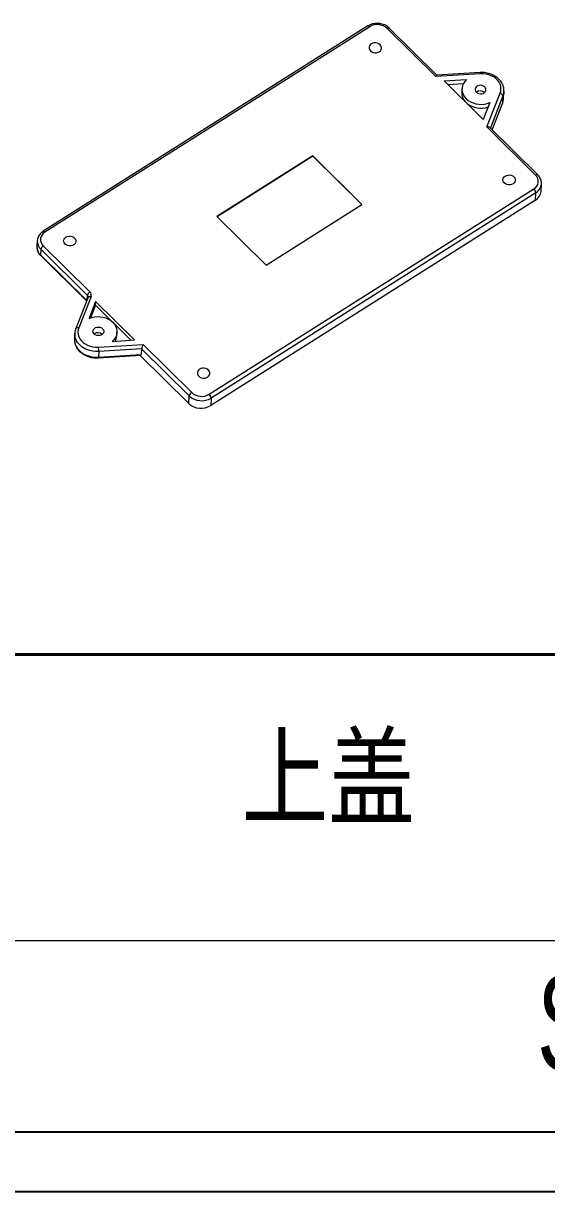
# Model space of a CAD drawing. Header units: inches. Extents: x 1171 to 2510, y 1089 to 1492.
# Drawn here: x 2121.3 to 2205.7, y 1088.5 to 1276.7 of the extents above; entities that cross this region are included whole.
import ezdxf

# ---------------------------------------------------------------- set-up
doc = ezdxf.new("R2010")
doc.units = ezdxf.units.IN
doc.layers.add('文字', color=81, linetype='Continuous')
doc.layers.add('粗实线', color=7, linetype='Continuous', lineweight=30)
doc.layers.add('细实线', color=3, linetype='Continuous', lineweight=9)
doc.styles.add('宋体', font='', dxfattribs={"width": 0.8, "height": 3.5})
doc.styles.add('长仿宋', font='', dxfattribs={"width": 0.7, "height": 4})
doc.styles.get('宋体').set_extended_font_data('SimSun')
doc.styles.get('长仿宋').set_extended_font_data('SimSun')

msp = doc.modelspace()

# ---------------------------------------------------------------- linework, layer by layer
at = {"color": 7, "linetype": 'Continuous', "lineweight": 15}
for p, q in [((2176.859, 1276.275), (2124.515, 1243.194)), ((2177.142, 1276.156), (2124.798, 1243.076)), ((2187.815, 1268.125), (2179.956, 1275.881)), ((2187.99, 1268.334), (2180.291, 1275.933)), ((2194.993, 1268.579), (2187.815, 1268.125)), ((2194.945, 1268.774), (2187.98, 1268.333)), ((2189.17, 1267.413), (2192.765, 1267.64)), ((2195.451, 1261.214), (2189.17, 1267.413)), ((2189.747, 1266.843), (2192.252, 1267.002)), ((2192.018, 1266.181), (2191.986, 1265.572)), ((2196.033, 1260.013), (2198.168, 1265.445)), ((2198.63, 1265.014), (2198.565, 1263.798)), ((2198.719, 1264.5), (2198.783, 1265.716)), ((2198.785, 1265.77), (2198.783, 1265.716)), ((2196.52, 1263.934), (2195.451, 1261.214)), ((2196.894, 1259.546), (2198.565, 1263.798)), ((2203.892, 1252.257), (2196.033, 1260.013)), ((2204.227, 1252.309), (2196.52, 1259.915)), ((2167.97, 1255.346), (2152.518, 1245.581)), ((2167.967, 1255.285), (2152.554, 1245.545)), ((2167.967, 1255.285), (2167.97, 1255.346)), ((2175.856, 1247.499), (2167.967, 1255.285)), ((2175.896, 1247.524), (2167.97, 1255.346)), ((2151.271, 1216.948), (2203.615, 1250.029)), ((2204.763, 1249.628), (2204.827, 1250.844)), ((2203.852, 1248.195), (2151.508, 1215.114)), ((2203.916, 1249.412), (2151.572, 1216.331)), ((2203.852, 1248.195), (2203.916, 1249.412)), ((2160.444, 1237.758), (2175.896, 1247.524)), ((2152.518, 1245.581), (2160.444, 1237.758)), ((2123.554, 1241.652), (2123.506, 1240.74)), ((2124.119, 1240.299), (2124.071, 1239.387)), ((2131.636, 1232.88), (2124.119, 1240.299)), ((2124.521, 1240.847), (2132.039, 1233.428)), ((2124.106, 1239.275), (2131.506, 1231.971)), ((2132.221, 1232.686), (2130.245, 1227.659)), ((2131.74, 1232.565), (2129.764, 1227.538)), ((2132.963, 1231.891), (2131.893, 1229.17)), ((2132.931, 1231.282), (2132.138, 1229.267)), ((2132.931, 1231.282), (2132.963, 1231.891)), ((2135.54, 1228.706), (2132.931, 1231.282)), ((2139.244, 1225.691), (2132.963, 1231.891)), ((2138.634, 1225.653), (2135.875, 1228.376)), ((2136.363, 1226.315), (2136.395, 1226.924)), ((2129.598, 1226.78), (2129.55, 1225.867)), ((2129.596, 1226.726), (2129.598, 1226.78)), ((2135.649, 1225.464), (2139.244, 1225.691)), ((2133.388, 1222.81), (2140.232, 1223.243)), ((2133.456, 1223.825), (2133.408, 1222.913)), ((2133.408, 1222.913), (2140.319, 1223.35)), ((2133.421, 1224.525), (2140.599, 1224.979)), ((2140.367, 1224.263), (2133.456, 1223.825)), ((2147.991, 1215.458), (2140.111, 1223.235)), ((2140.367, 1224.263), (2140.319, 1223.35)), ((2148.055, 1216.675), (2140.367, 1224.263)), ((2140.599, 1224.979), (2148.458, 1217.223)), ((2147.991, 1215.458), (2148.055, 1216.675)), ((2151.572, 1216.331), (2151.508, 1215.114))]:
    msp.add_line(p, q, dxfattribs=at)
at = {"color": 8, "linetype": 'Continuous', "lineweight": 15}
for p, q in [((2198.63, 1265.014), (2196.596, 1259.84)), ((2124.071, 1239.387), (2131.528, 1232.027)), ((2131.601, 1232.213), (2131.636, 1232.88))]:
    msp.add_line(p, q, dxfattribs=at)
for p, q in [((1803.138, 1098.126), (2349.885, 1098.126)), ((1788.359, 1088.511), (2359.5, 1088.511))]:
    msp.add_line(p, q)
at = {"color": 8, "linetype": 'Continuous', "lineweight": 15, "flags": 128}
for points in [[(2177.142, 1276.156), (2177.08, 1276.212), (2177.02, 1276.253), (2176.964, 1276.279), (2176.914, 1276.289), (2176.872, 1276.281), (2176.859, 1276.275)], [(2179.956, 1275.881), (2180.031, 1275.923), (2180.102, 1275.952), (2180.168, 1275.966), (2180.224, 1275.965), (2180.27, 1275.949), (2180.291, 1275.933)], [(2198.783, 1265.716), (2198.742, 1265.393), (2198.63, 1265.014)], [(2204.227, 1252.308), (2204.206, 1252.325), (2204.16, 1252.34), (2204.104, 1252.341), (2204.039, 1252.327), (2203.967, 1252.299), (2203.892, 1252.257)], [(2124.798, 1243.076), (2124.736, 1243.131), (2124.676, 1243.172), (2124.62, 1243.198), (2124.57, 1243.208), (2124.528, 1243.201), (2124.515, 1243.194)], [(2131.74, 1232.565), (2131.74, 1232.566), (2131.77, 1232.615), (2131.817, 1232.656), (2131.879, 1232.687), (2131.953, 1232.705), (2132.037, 1232.711), (2132.128, 1232.705), (2132.221, 1232.686)], [(2129.764, 1227.538), (2129.764, 1227.539), (2129.794, 1227.589), (2129.841, 1227.629), (2129.903, 1227.66), (2129.977, 1227.678), (2130.061, 1227.685), (2130.152, 1227.678), (2130.245, 1227.659)], [(2129.55, 1225.867), (2129.547, 1225.801), (2129.573, 1225.41), (2129.668, 1225.024), (2129.83, 1224.651), (2130.056, 1224.298), (2130.341, 1223.974), (2130.68, 1223.683), (2131.066, 1223.431), (2131.491, 1223.225), (2131.947, 1223.067), (2132.425, 1222.961), (2132.915, 1222.91), (2133.408, 1222.913)], [(2133.456, 1223.825), (2132.964, 1223.822), (2132.473, 1223.874), (2131.995, 1223.979), (2131.539, 1224.137), (2131.114, 1224.344), (2130.728, 1224.595), (2130.389, 1224.886), (2130.104, 1225.211), (2129.878, 1225.563), (2129.716, 1225.936), (2129.621, 1226.322), (2129.596, 1226.714), (2129.596, 1226.726)], [(2133.388, 1222.81), (2133.39, 1222.811), (2133.398, 1222.827), (2133.404, 1222.861), (2133.408, 1222.913)]]:
    msp.add_lwpolyline(points, dxfattribs=at)
at = {"color": 7, "linetype": 'Continuous', "lineweight": 15, "flags": 128}
for points in [[(2178.827, 1273.243), (2178.636, 1273.388), (2178.406, 1273.491), (2178.152, 1273.543), (2177.891, 1273.541), (2177.642, 1273.486), (2177.42, 1273.381), (2177.242, 1273.233), (2177.119, 1273.053), (2177.06, 1272.852), (2177.068, 1272.645), (2177.144, 1272.445), (2177.282, 1272.267), (2177.472, 1272.121), (2177.702, 1272.019), (2177.956, 1271.967), (2178.217, 1271.969), (2178.467, 1272.024), (2178.688, 1272.129), (2178.867, 1272.277), (2178.99, 1272.457), (2179.049, 1272.658), (2179.04, 1272.865), (2178.965, 1273.064), (2178.827, 1273.243)], [(2198.168, 1265.445), (2198.27, 1265.795), (2198.302, 1266.155), (2198.266, 1266.516), (2198.162, 1266.87), (2197.992, 1267.208), (2197.76, 1267.523), (2197.471, 1267.808), (2197.132, 1268.056), (2196.751, 1268.262), (2196.337, 1268.42), (2195.899, 1268.527), (2195.448, 1268.58), (2194.993, 1268.579)], [(2192.765, 1267.64), (2192.483, 1267.348), (2192.263, 1267.023), (2192.111, 1266.674), (2192.03, 1266.309), (2192.021, 1265.936), (2192.086, 1265.566), (2192.223, 1265.207), (2192.428, 1264.868), (2192.696, 1264.557), (2193.022, 1264.282), (2193.395, 1264.05), (2193.809, 1263.866), (2194.252, 1263.735), (2194.714, 1263.659), (2195.183, 1263.642), (2195.648, 1263.683), (2196.097, 1263.781), (2196.52, 1263.934)], [(2194.338, 1265.595), (2194.522, 1265.458), (2194.746, 1265.367), (2194.991, 1265.329), (2195.238, 1265.347), (2195.467, 1265.419), (2195.66, 1265.541), (2195.8, 1265.702), (2195.876, 1265.888), (2195.883, 1266.086), (2195.819, 1266.278), (2195.69, 1266.449), (2195.507, 1266.586), (2195.283, 1266.678), (2195.038, 1266.716), (2194.79, 1266.698), (2194.561, 1266.625), (2194.369, 1266.503), (2194.229, 1266.343), (2194.152, 1266.156), (2194.146, 1265.959), (2194.209, 1265.766), (2194.338, 1265.595)], [(2198.565, 1263.798), (2198.678, 1264.177), (2198.719, 1264.5)], [(2200.385, 1251.965), (2200.523, 1251.787), (2200.599, 1251.587), (2200.607, 1251.38), (2200.548, 1251.179), (2200.425, 1250.999), (2200.247, 1250.851), (2200.025, 1250.746), (2199.776, 1250.691), (2199.515, 1250.689), (2199.261, 1250.741), (2199.031, 1250.843), (2198.84, 1250.989), (2198.702, 1251.167), (2198.627, 1251.367), (2198.618, 1251.574), (2198.677, 1251.775), (2198.8, 1251.955), (2198.979, 1252.103), (2199.2, 1252.208), (2199.45, 1252.263), (2199.711, 1252.265), (2199.965, 1252.213), (2200.195, 1252.111), (2200.385, 1251.965)], [(2128.028, 1241.139), (2127.89, 1241.317), (2127.815, 1241.517), (2127.806, 1241.724), (2127.865, 1241.925), (2127.988, 1242.105), (2128.167, 1242.253), (2128.388, 1242.358), (2128.638, 1242.413), (2128.899, 1242.415), (2129.153, 1242.363), (2129.383, 1242.261), (2129.573, 1242.115), (2129.711, 1241.937), (2129.787, 1241.737), (2129.795, 1241.53), (2129.736, 1241.329), (2129.613, 1241.149), (2129.435, 1241.001), (2129.213, 1240.896), (2128.964, 1240.841), (2128.703, 1240.839), (2128.449, 1240.891), (2128.219, 1240.994), (2128.028, 1241.139)], [(2131.893, 1229.17), (2132.316, 1229.323), (2132.766, 1229.421), (2133.231, 1229.462), (2133.7, 1229.445), (2134.161, 1229.369), (2134.604, 1229.238), (2135.018, 1229.054), (2135.392, 1228.822), (2135.717, 1228.547), (2135.985, 1228.236), (2136.19, 1227.897), (2136.327, 1227.538), (2136.392, 1227.168), (2136.384, 1226.796), (2136.302, 1226.43), (2136.15, 1226.081), (2135.93, 1225.756), (2135.649, 1225.464)], [(2130.245, 1227.659), (2130.144, 1227.309), (2130.111, 1226.949), (2130.147, 1226.588), (2130.251, 1226.235), (2130.422, 1225.896), (2130.654, 1225.581), (2130.943, 1225.296), (2131.281, 1225.048), (2131.662, 1224.842), (2132.076, 1224.684), (2132.514, 1224.577), (2132.966, 1224.524), (2133.421, 1224.525)], [(2132.723, 1226.655), (2132.594, 1226.826), (2132.53, 1227.019), (2132.537, 1227.216), (2132.614, 1227.403), (2132.754, 1227.563), (2132.946, 1227.685), (2133.175, 1227.758), (2133.422, 1227.776), (2133.668, 1227.738), (2133.891, 1227.646), (2134.075, 1227.509), (2134.204, 1227.338), (2134.268, 1227.145), (2134.261, 1226.948), (2134.185, 1226.761), (2134.044, 1226.601), (2133.852, 1226.479), (2133.623, 1226.406), (2133.376, 1226.388), (2133.13, 1226.427), (2132.907, 1226.518), (2132.723, 1226.655)], [(2149.587, 1219.861), (2149.777, 1219.716), (2150.007, 1219.614), (2150.261, 1219.562), (2150.522, 1219.563), (2150.772, 1219.619), (2150.993, 1219.724), (2151.172, 1219.871), (2151.295, 1220.052), (2151.354, 1220.252), (2151.345, 1220.459), (2151.27, 1220.659), (2151.132, 1220.838), (2150.941, 1220.983), (2150.711, 1221.085), (2150.457, 1221.137), (2150.196, 1221.136), (2149.947, 1221.08), (2149.725, 1220.975), (2149.547, 1220.828), (2149.424, 1220.647), (2149.364, 1220.447), (2149.373, 1220.239), (2149.449, 1220.04), (2149.587, 1219.861)]]:
    msp.add_lwpolyline(points, dxfattribs=at)
at = {"color": 7, "linetype": 'Continuous', "lineweight": 15}
for centre, radius, start, end in [((2178.365, 1274.135), 2.362, 47.66161, 121.16973), ((2194.083, 1265.503), 2.098, 178.11455, 221.25319), ((2194.95, 1264.799), 1.012, 46.34785, 127.59715), ((2198.092, 1264.901), 0.549, 11.8945, 82.01559), ((2195.054, 1266.619), 3.592, 231.96682, 289.33533), ((2202.957, 1251.242), 1.38, 298.4768, 47.34691), ((2202.955, 1249.325), 0.965, 5.15942, 46.84209), ((2202.926, 1249.79), 1.844, 300.12377, 354.94853), ((2125.456, 1241.862), 1.38, 118.4768, 227.34691), ((2124.945, 1240.115), 0.846, 120.03316, 167.41367), ((2132.462, 1232.695), 0.846, 120.03316, 167.41367), ((2131.582, 1232.922), 0.681, 339.69927, 47.89463), ((2133.334, 1225.852), 1.017, 46.59112, 127.35388), ((2134.424, 1226.422), 1.941, 331.44822, 356.84385), ((2128.913, 1223.944), 4.545, 358.50737, 7.34845), ((2148.881, 1216.49), 0.846, 120.03316, 167.41367), ((2150.043, 1218.848), 2.945, 227.55167, 301.27968), ((2150.048, 1218.969), 2.362, 227.66161, 301.16973), ((2150.611, 1216.244), 0.965, 5.15942, 46.84209), ((2149.978, 1217.631), 2.945, 227.55167, 301.27968)]:
    msp.add_arc(centre, radius, start, end, dxfattribs=at)
at = {"color": 8, "linetype": 'Continuous', "lineweight": 15}
for centre, radius, start, end in [((2194.631, 1268.594), 0.362, 357.65326, 29.81771), ((2202.992, 1251.005), 1.842, 300.10724, 355.49178), ((2125.273, 1240.684), 1.769, 178.1844, 227.1535), ((2125.308, 1241.59), 1.755, 178.50617, 227.36912), ((2124.206, 1239.368), 0.137, 172.11246, 222.74495), ((2131.394, 1232.619), 0.356, 358.64835, 47.01411)]:
    msp.add_arc(centre, radius, start, end, dxfattribs=at)
at = {"color": 7, "linetype": 'Continuous', "lineweight": 15}
for centre, major_axis, ratio, start_param, end_param in [((2187.798, 1267.821), (0.191, 0.511), 0.1979553, 0.0884117, 1.0094632), ((2196.017, 1259.709), (0.554, 0.117), 0.5248102, 0.3333491, 1.4312241), ((2139.939, 1223.725), (-0.34, 0.467), 0.3647482, 2.9136087, 3.5633535), ((2140.583, 1224.675), (0.191, 0.511), 0.1979553, 1.0094632, 2.5802596)]:
    msp.add_ellipse(centre, major_axis=major_axis, ratio=ratio, start_param=start_param, end_param=end_param, dxfattribs=at)
for points, knots in [([(2180.291, 1275.933), (2180.24, 1275.98), (2180.102, 1276.109), (2179.843, 1276.29), (2179.509, 1276.462), (2179.146, 1276.588), (2178.765, 1276.667), (2178.375, 1276.696), (2177.983, 1276.675), (2177.601, 1276.603), (2177.245, 1276.483), (2177.002, 1276.363), (2176.881, 1276.289), (2176.859, 1276.275)], [0, 0, 0, 0, 0.0587117, 0.160222, 0.2621903, 0.3646838, 0.4675069, 0.570556, 0.6737991, 0.7772401, 0.8808592, 0.9781462, 1, 1, 1, 1]), ([(2198.778, 1265.775), (2198.781, 1265.824), (2198.793, 1266), (2198.75, 1266.302), (2198.651, 1266.672), (2198.491, 1267.029), (2198.278, 1267.365), (2198.014, 1267.678), (2197.702, 1267.96), (2197.348, 1268.207), (2196.958, 1268.415), (2196.538, 1268.58), (2196.097, 1268.699), (2195.642, 1268.769), (2195.255, 1268.788), (2195.023, 1268.778), (2194.945, 1268.774)], [0, 0, 0, 0, 0.02983094, 0.10554561, 0.18125174, 0.25723185, 0.3336895, 0.41071599, 0.48829379, 0.56633015, 0.6447028, 0.7232984, 0.80203352, 0.88085913, 0.95975357, 1, 1, 1, 1]), ([(2204.826, 1250.861), (2204.827, 1250.867), (2204.842, 1250.98), (2204.815, 1251.205), (2204.742, 1251.523), (2204.605, 1251.827), (2204.432, 1252.091), (2204.29, 1252.242), (2204.227, 1252.309)], [0, 0, 0, 0, 0.0110591, 0.2168495, 0.4220459, 0.6278458, 0.8353409, 1, 1, 1, 1]), ([(2124.515, 1243.194), (2124.457, 1243.155), (2124.298, 1243.049), (2124.069, 1242.841), (2123.85, 1242.566), (2123.688, 1242.265), (2123.583, 1241.951), (2123.564, 1241.738), (2123.555, 1241.635)], [0, 0, 0, 0, 0.105004, 0.2892415, 0.4726583, 0.6539511, 0.832786, 1, 1, 1, 1]), ([(2123.514, 1240.782), (2123.51, 1240.756), (2123.491, 1240.623), (2123.517, 1240.379), (2123.591, 1240.06), (2123.728, 1239.757), (2123.901, 1239.492), (2124.043, 1239.342), (2124.106, 1239.275)], [0, 0, 0, 0, 0.0471221, 0.245408, 0.4431218, 0.6414169, 0.8413454, 1, 1, 1, 1]), ([(2131.749, 1232.61), (2131.749, 1232.609), (2131.752, 1232.594), (2131.745, 1232.579), (2131.74, 1232.565)], [0, 0, 0, 0, 0.0424014, 1, 1, 1, 1]), ([(2129.764, 1227.538), (2129.738, 1227.468), (2129.67, 1227.276), (2129.609, 1227.002), (2129.605, 1226.798), (2129.603, 1226.721)], [0, 0, 0, 0, 0.2671461, 0.7238402, 1, 1, 1, 1]), ([(2129.557, 1225.865), (2129.553, 1225.797), (2129.539, 1225.602), (2129.583, 1225.282), (2129.682, 1224.911), (2129.842, 1224.555), (2130.055, 1224.218), (2130.319, 1223.906), (2130.631, 1223.624), (2130.985, 1223.376), (2131.375, 1223.168), (2131.795, 1223.004), (2132.236, 1222.885), (2132.691, 1222.815), (2133.078, 1222.795), (2133.31, 1222.806), (2133.388, 1222.81)], [0, 0, 0, 0, 0.0405766, 0.1154526, 0.1903202, 0.2654588, 0.3410696, 0.4172429, 0.4939615, 0.5711335, 0.6486381, 0.7263632, 0.8042262, 0.8821787, 0.9601993, 1, 1, 1, 1])]:
    msp.add_open_spline(points, degree=3, knots=knots, dxfattribs=at)
at = {"layer": '粗实线', "color": 7, "lineweight": 40}
msp.add_line((2349.885, 1175.048), (2119.121, 1175.048), dxfattribs=at)
at = {"layer": '细实线', "color": 7}
msp.add_line((2349.885, 1128.895), (2003.739, 1128.895), dxfattribs=at)

# ---------------------------------------------------------------- texts
at = {"layer": '文字', "color": 0, "insert": (2156.466, 1161.767), "char_height": 12.8202, "width": 163.90199, "attachment_point": 1, "style": '宋体'}
msp.add_mtext('上盖', dxfattribs=at)
at = {"layer": '粗实线', "insert": (2204.109, 1123.386), "char_height": 15.38427, "width": 172.5194, "attachment_point": 1, "style": '长仿宋'}
msp.add_mtext('{\\fSTXinwei|b0|i0|c134|p2;SZOMK}', dxfattribs=at)

doc.saveas('drawing.dxf')
